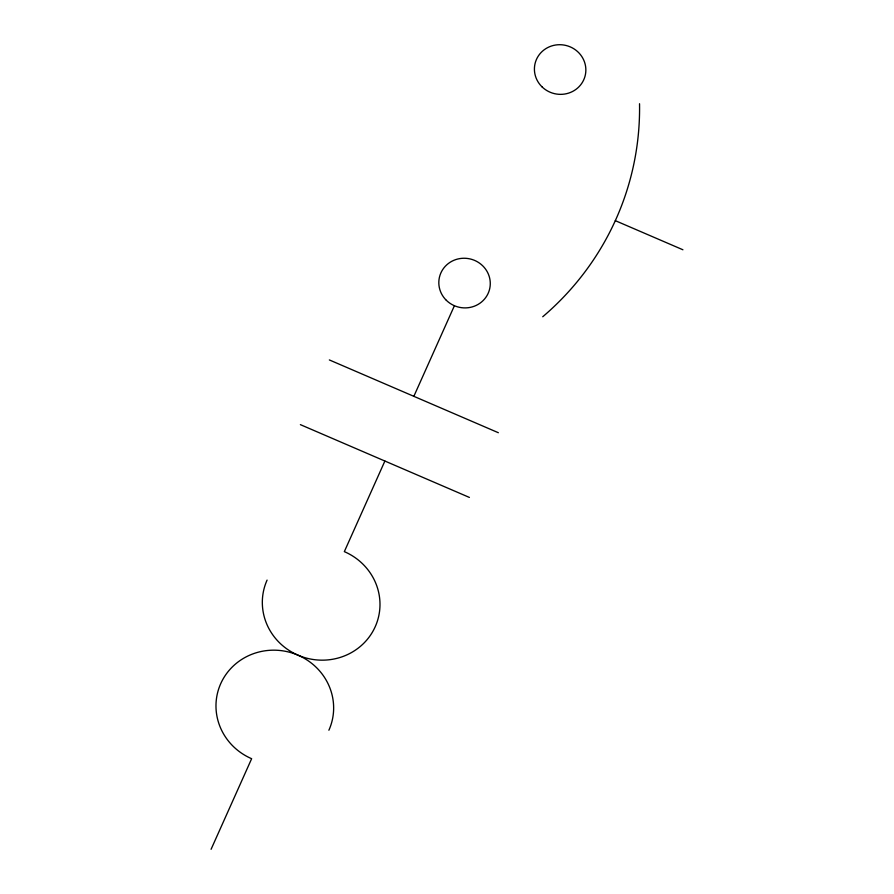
<?xml version="1.0" encoding="UTF-8"?>
<svg xmlns="http://www.w3.org/2000/svg" width="894" height="894" viewBox="0 0 894 894"><rect width="100%" height="100%" fill="white"/><g stroke="black" fill="none" stroke-linecap="round" stroke-linejoin="round"><path stroke-width="1.34" d="M211.085 849.3L251.639 758.704A58.959 56.646 13.3 0 1 220.729 683.642A58.959 56.646 13.3 0 1 297.981 655.168A58.959 56.646 13.3 0 0 375.234 626.694A58.959 56.646 13.3 0 0 344.335 551.632L384.889 461.036M413.855 396.321L454.409 305.726M615.318 220.662L682.915 249.772M329.35 359.936L498.349 432.718M300.384 424.639L469.384 497.422M328.891 730.23A58.959 56.646 13.3 0 0 297.981 655.168A58.959 56.646 13.3 0 1 267.082 580.105M639.534 103.726A293.623 282.102 13.3 0 1 542.736 316.755M446.341 300.317A25.792 24.786 13.3 0 0 489.398 289.947A25.792 24.786 13.3 0 0 457.884 258.981A25.792 24.786 13.3 0 0 446.341 300.317M541.932 86.774A25.792 24.786 13.3 0 0 584.989 76.392A25.792 24.786 13.3 0 0 553.475 45.438A25.792 24.786 13.3 0 0 541.932 86.774"/></g></svg>
